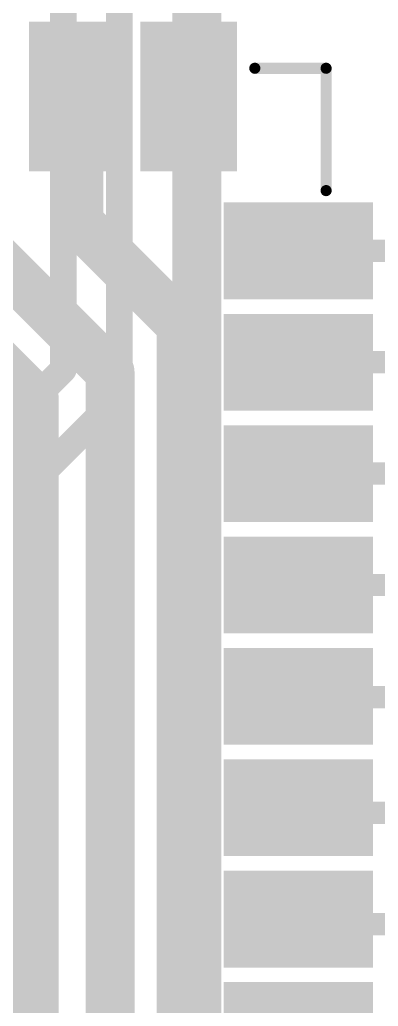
# Model space of a CAD drawing. Header units: millimetres. Extents: x -0.43 to 2.06, y -0.4 to 2.49.
# Drawn here: x 0.4395 to 0.6004, y 0.9902 to 1.4331 of the extents above; entities that cross this region are included whole.
import ezdxf

# ---------------------------------------------------------------- set-up
doc = ezdxf.new("R2010")
doc.units = ezdxf.units.MM
doc.header["$MEASUREMENT"] = 0
for name, color, linetype in [('BottomLayer', 5, 'Continuous'), ('TopLayer', 1, 'Continuous'), ('TopOverlay', 2, 'Continuous'), ('TopPaste', 8, 'Continuous'), ('TopSolder', 216, 'Continuous')]:
    doc.layers.add(name, color=color, linetype=linetype)

# ---------------------------------------------------------------- blocks, each defined once
blk = doc.blocks.new('41_SMD_MODULE_57')
at = {"layer": 'TopLayer'}
for points in [[(0.31496, -0.23268), (0.37402, -0.23268), (0.37402, -0.26811), (0.31496, -0.26811)], [(0.31496, -0.28268), (0.37402, -0.28268), (0.37402, -0.31811), (0.31496, -0.31811)], [(-0.09252, -0.37913), (-0.09252, -0.32008), (-0.05709, -0.32008), (-0.05709, -0.37913)], [(-0.04252, -0.37913), (-0.04252, -0.32008), (-0.00709, -0.32008), (-0.00709, -0.37913)], [(0.00748, -0.37913), (0.00748, -0.32008), (0.04291, -0.32008), (0.04291, -0.37913)], [(0.05748, -0.37913), (0.05748, -0.32008), (0.09291, -0.32008), (0.09291, -0.37913)], [(0.10748, -0.37913), (0.10748, -0.32008), (0.14291, -0.32008), (0.14291, -0.37913)], [(0.15748, -0.37913), (0.15748, -0.32008), (0.19291, -0.32008), (0.19291, -0.37913)], [(0.20748, -0.37913), (0.20748, -0.32008), (0.24291, -0.32008), (0.24291, -0.37913)], [(0.25748, -0.37913), (0.25748, -0.32008), (0.29291, -0.32008), (0.29291, -0.37913)]]:
    blk.add_hatch(color=1, dxfattribs=at).paths.add_polyline_path(points)
at = {"layer": 'TopPaste'}
for points in [[(0.31496, -0.23268), (0.37402, -0.23268), (0.37402, -0.26811), (0.31496, -0.26811)], [(0.31496, -0.28268), (0.37402, -0.28268), (0.37402, -0.31811), (0.31496, -0.31811)], [(-0.09252, -0.37913), (-0.09252, -0.32008), (-0.05709, -0.32008), (-0.05709, -0.37913)], [(-0.04252, -0.37913), (-0.04252, -0.32008), (-0.00709, -0.32008), (-0.00709, -0.37913)], [(0.00748, -0.37913), (0.00748, -0.32008), (0.04291, -0.32008), (0.04291, -0.37913)], [(0.05748, -0.37913), (0.05748, -0.32008), (0.09291, -0.32008), (0.09291, -0.37913)], [(0.10748, -0.37913), (0.10748, -0.32008), (0.14291, -0.32008), (0.14291, -0.37913)], [(0.15748, -0.37913), (0.15748, -0.32008), (0.19291, -0.32008), (0.19291, -0.37913)], [(0.20748, -0.37913), (0.20748, -0.32008), (0.24291, -0.32008), (0.24291, -0.37913)], [(0.25748, -0.37913), (0.25748, -0.32008), (0.29291, -0.32008), (0.29291, -0.37913)]]:
    blk.add_hatch(color=8, dxfattribs=at).paths.add_polyline_path(points)
at = {"layer": 'TopSolder'}
for points in [[(0.31096, -0.22868), (0.37802, -0.22868), (0.37802, -0.27211), (0.31096, -0.27211)], [(0.31096, -0.27868), (0.37802, -0.27868), (0.37802, -0.32211), (0.31096, -0.32211)], [(-0.09652, -0.38313), (-0.09652, -0.31608), (-0.05309, -0.31608), (-0.05309, -0.38313)], [(-0.04652, -0.38313), (-0.04652, -0.31608), (-0.00309, -0.31608), (-0.00309, -0.38313)], [(0.00348, -0.38313), (0.00348, -0.31608), (0.04691, -0.31608), (0.04691, -0.38313)], [(0.05348, -0.38313), (0.05348, -0.31608), (0.09691, -0.31608), (0.09691, -0.38313)], [(0.10348, -0.38313), (0.10348, -0.31608), (0.14691, -0.31608), (0.14691, -0.38313)], [(0.15348, -0.38313), (0.15348, -0.31608), (0.19691, -0.31608), (0.19691, -0.38313)], [(0.20348, -0.38313), (0.20348, -0.31608), (0.24691, -0.31608), (0.24691, -0.38313)], [(0.25348, -0.38313), (0.25348, -0.31608), (0.29691, -0.31608), (0.29691, -0.38313)]]:
    blk.add_hatch(color=216, dxfattribs=at).paths.add_polyline_path(points)
at = {"layer": 'TopOverlay', "const_width": 0.005}
for points in [[(0.35716, -0.33008), (0.35716, -0.36208)], [(0.30224, -0.36208), (0.35716, -0.36208)]]:
    blk.add_lwpolyline(points, dxfattribs=at)
at = {"layer": 'TopOverlay', "const_width": 0.0025}
for points in [[(0.35591, -0.33008, 1), (0.35841, -0.33008, 1)], [(0.30099, -0.36208, 1), (0.30349, -0.36208, 1)], [(0.35591, -0.36208, 1), (0.35841, -0.36208, 1)], [(0.35591, -0.36208, 1), (0.35841, -0.36208, 1)]]:
    blk.add_lwpolyline(points, format="xyb", close=True, dxfattribs=at)

msp = doc.modelspace()

# ---------------------------------------------------------------- linework, layer by layer
at = {"layer": 'BottomLayer'}
for points, const_width in [([(0.519, 0.927), (0.519, 1.65644)], 0.022), ([(0.48413, 1.26413), (0.48413, 1.58931)], 0.012), ([(0.459, 1.276), (0.459, 1.521)], 0.012), ([(0.362, 1.179), (0.459, 1.276)], 0.012), ([(0.362, 1.142), (0.48413, 1.26413)], 0.012)]:
    msp.add_lwpolyline(points, dxfattribs=dict(at, const_width=const_width))
at = {"layer": 'BottomLayer', "const_width": 0.006}
for points in [[(0.456, 1.276, 1), (0.462, 1.276, 1)], [(0.456, 1.276, 1), (0.462, 1.276, 1)], [(0.48113, 1.26413, 1), (0.48713, 1.26413, 1)], [(0.48113, 1.26413, 1), (0.48713, 1.26413, 1)]]:
    msp.add_lwpolyline(points, format="xyb", close=True, dxfattribs=at)
at = {"layer": 'TopLayer'}
for points, const_width in [([(0.515, 1.3989), (0.515, 1.439)], 0.01), ([(0.466, 1.342), (0.466, 1.3979)], 0.022), ([(0.515, 1.3989), (0.5153, 1.3986)], 0.01), ([(0.36631, 1.34269), (0.446, 1.263)], 0.022), ([(0.41482, 1.34018), (0.48, 1.275)], 0.022), ([(0.466, 1.342), (0.512, 1.296)], 0.022), ([(0.56451, 1.32931), (0.61331, 1.32931)], 0.01), ([(0.512, 0.807), (0.512, 1.296)], 0.022), ([(0.48, 0.807), (0.48, 1.275)], 0.022), ([(0.56451, 1.27931), (0.63031, 1.27931)], 0.01), ([(0.446, 0.807), (0.446, 1.263)], 0.022), ([(0.56451, 1.22931), (0.62331, 1.22931)], 0.01), ([(0.56451, 1.17931), (0.61431, 1.17931)], 0.01), ([(0.56451, 1.12931), (0.56482, 1.129)], 0.01), ([(0.56482, 1.129), (0.615, 1.129)], 0.01), ([(0.56451, 1.07931), (0.56682, 1.077)], 0.01), ([(0.56682, 1.077), (0.617, 1.077)], 0.01), ([(0.56451, 1.02931), (0.56682, 1.027)], 0.01), ([(0.56682, 1.027), (0.617, 1.027)], 0.01)]:
    msp.add_lwpolyline(points, dxfattribs=dict(at, const_width=const_width))
for points, const_width in [([(0.4605, 1.3979, 1), (0.4715, 1.3979, 1)], 0.011), ([(0.5125, 1.3989, 1), (0.5175, 1.3989, 1)], 0.005), ([(0.5125, 1.3989, 1), (0.5175, 1.3989, 1)], 0.005), ([(0.5128, 1.3986, 1), (0.5178, 1.3986, 1)], 0.005), ([(0.4605, 1.342, 1), (0.4715, 1.342, 1)], 0.011), ([(0.4605, 1.342, 1), (0.4715, 1.342, 1)], 0.011), ([(0.56201, 1.32931, 1), (0.56701, 1.32931, 1)], 0.005), ([(0.5065, 1.296, 1), (0.5175, 1.296, 1)], 0.011), ([(0.5065, 1.296, 1), (0.5175, 1.296, 1)], 0.011), ([(0.4745, 1.275, 1), (0.4855, 1.275, 1)], 0.011), ([(0.4745, 1.275, 1), (0.4855, 1.275, 1)], 0.011), ([(0.56201, 1.27931, 1), (0.56701, 1.27931, 1)], 0.005), ([(0.4405, 1.263, 1), (0.4515, 1.263, 1)], 0.011), ([(0.4405, 1.263, 1), (0.4515, 1.263, 1)], 0.011), ([(0.56201, 1.22931, 1), (0.56701, 1.22931, 1)], 0.005), ([(0.56201, 1.17931, 1), (0.56701, 1.17931, 1)], 0.005), ([(0.56201, 1.12931, 1), (0.56701, 1.12931, 1)], 0.005), ([(0.56232, 1.129, 1), (0.56732, 1.129, 1)], 0.005), ([(0.56232, 1.129, 1), (0.56732, 1.129, 1)], 0.005), ([(0.56201, 1.07931, 1), (0.56701, 1.07931, 1)], 0.005), ([(0.56432, 1.077, 1), (0.56932, 1.077, 1)], 0.005), ([(0.56432, 1.077, 1), (0.56932, 1.077, 1)], 0.005), ([(0.56201, 1.02931, 1), (0.56701, 1.02931, 1)], 0.005), ([(0.56432, 1.027, 1), (0.56932, 1.027, 1)], 0.005), ([(0.56432, 1.027, 1), (0.56932, 1.027, 1)], 0.005)]:
    msp.add_lwpolyline(points, format="xyb", close=True, dxfattribs=dict(at, const_width=const_width))

# ---------------------------------------------------------------- block references
at = {"rotation": 90}
msp.add_blockref('41_SMD_MODULE_57', (0.21491, 1.05411), dxfattribs=at)

doc.saveas('drawing.dxf')
